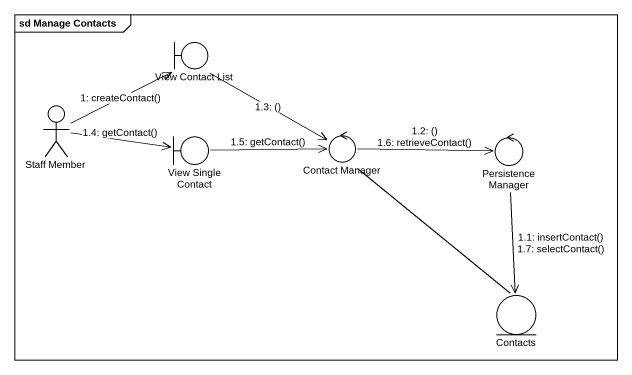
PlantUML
@startuml
mainframe sd Manage Contacts
boundary "View Contact List" as View_Contact_List
actor "Staff Member" as Staff_Member
boundary "View Single Contact" as View_Single_Contact
control "Contact Manager" as Contact_Manager
control "Persistence Manager" as Persistence_Manager
entity Contacts
Contact_Manager -- Contacts
Staff_Member -up-> View_Contact_List : 1: createContact()
Persistence_Manager --> Contacts : 1.1: insertContact()\n1.7: selectContact()
Contact_Manager -right-> Persistence_Manager : 1.2: ()\n1.6: retrieveContact()
View_Contact_List --> Contact_Manager : 1.3: ()
Staff_Member -right-> View_Single_Contact : 1.4: getContact()
View_Single_Contact -right-> Contact_Manager : 1.5: getContact()
@enduml
